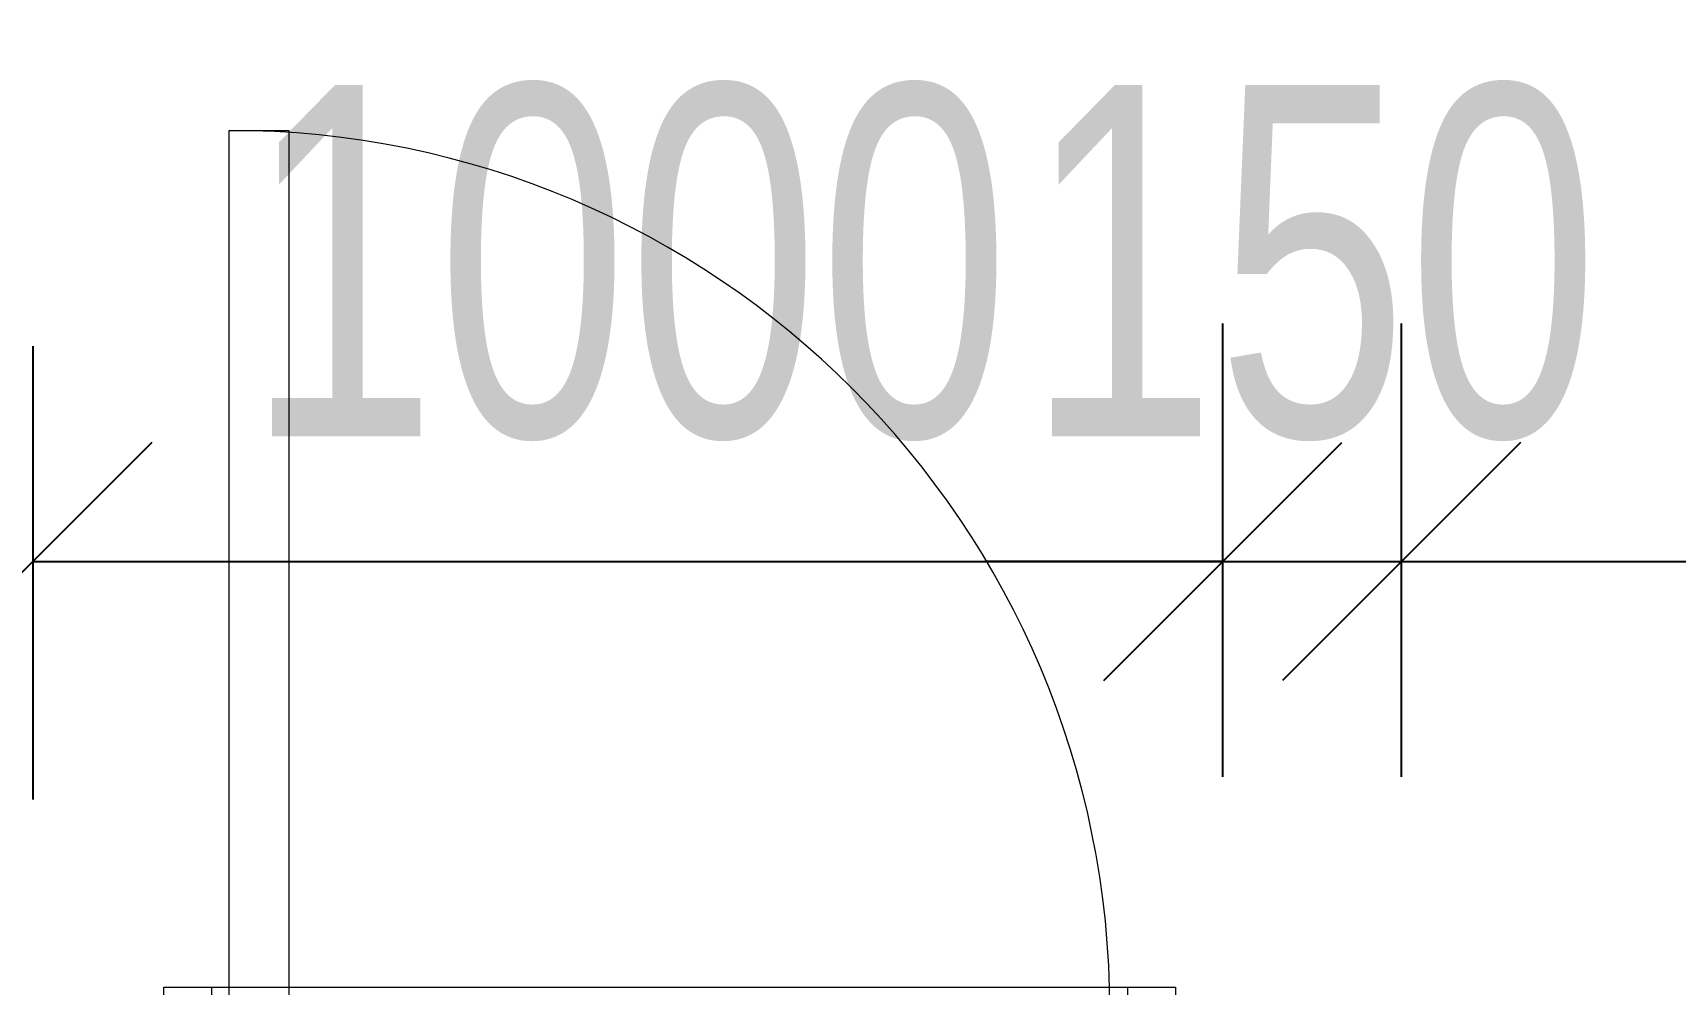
# Model space of a CAD drawing. Header units: millimetres. Extents: x 12827 to 109288, y -12264 to 68487.
# Drawn here: x 37789 to 39169, y 37380 to 38179 of the extents above; entities that cross this region are included whole.
import ezdxf

# ---------------------------------------------------------------- set-up
doc = ezdxf.new("R2010")
doc.units = ezdxf.units.MM
for name, color, linetype, lineweight in [('A-ANNO-DIMS', 211, 'Continuous', 5), ('A-DOOR', 31, 'Continuous', 20), ('A-DOOR-FRAM', 31, 'Continuous', 30)]:
    doc.layers.add(name, color=color, linetype=linetype, lineweight=lineweight)
doc.styles.add('Arial_1', font='arial.ttf', dxfattribs={"width": 0.7, "height": 295.05988})
doc.dimstyles.new('Linear_-_1_5mm_Arial', dxfattribs={"dimscale": 304.8, "dimtxt": 300, "dimasz": 0.656168, "dimexe": 0.656168, "dimexo": 0.0625, "dimgap": 0.328084, "dimtad": 1, "dimdec": 0, "dimzin": 0, "dimdsep": 46, "dimtxsty": 'Arial_1', "dimblk1": 'OBLIQUE', "dimblk2": 'OBLIQUE', "dimsah": 1, "dimcen": 0.09, "dimadec": 0, "dimazin": 0, "dimtfac": 1, "dimtdec": 4, "dimtix": 1, "dimtmove": 0, "dimatfit": 3, "dimfxl": 0.656168, "dimfxlon": 1, "dimtvp": 1, "dimtolj": 1, "dimtzin": 0, "dimarcsym": 2})

# ---------------------------------------------------------------- blocks, each defined once
blk = doc.blocks.new('DLN-Access Panel__AP07_ - _AP07a_ 800 x 2000 _WH_-16806438-Copy of 2_F')
at = {"layer": 'A-DOOR', "lineweight": 15}
for p, q in [((-370, 815), (-320, 815)), ((-370, 75), (-370, 815)), ((-320, 815), (-320, 75)), ((-425, 95), (-385, 95)), ((-425, 75), (-425, 95)), ((-385, 95), (-385, 75)), ((-385, 95), (385, 95)), ((385, 95), (425, 95)), ((385, 75), (385, 95)), ((425, 95), (425, 75)), ((-385, 75), (-425, 75)), ((-364, 75), (-370, 75)), ((-364, 65), (-364, 75)), ((-364, 75), (370, 75)), ((370, 75), (370, 65)), ((425, 75), (385, 75)), ((370, 65), (-364, 65)), ((-364, 35), (370, 35)), ((-364, 25), (-364, 35)), ((370, 35), (370, 25)), ((370, 25), (-364, 25)), ((-425, -75), (-385, -75)), ((-425, -95), (-425, -75)), ((-385, -75), (-385, -95)), ((385, -75), (425, -75)), ((385, -95), (385, -75)), ((425, -75), (425, -95)), ((-385, -95), (-425, -95)), ((385, -95), (-385, -95)), ((425, -95), (385, -95))]:
    blk.add_line(p, q, dxfattribs=at)
blk.add_arc((-370, 75), 740, 0.0028, 90, dxfattribs=at)
at = {"layer": 'A-DOOR-FRAM', "lineweight": 15}
for p, q in [((-400, 75), (-370, 75)), ((-400, -75), (-400, 75)), ((-370, 75), (-370, 25)), ((-364, 75), (-370, 75)), ((370, 75), (400, 75)), ((400, 75), (400, -75)), ((370, 35), (370, 65)), ((-370, 25), (-364, 25)), ((-345, 25), (-345, -75)), ((345, -75), (345, 25)), ((-345, -75), (-400, -75)), ((345, -75), (-345, -75)), ((400, -75), (345, -75))]:
    blk.add_line(p, q, dxfattribs=at)
blk = doc.blocks.new('_Oblique')
at = {"color": 0, "linetype": 'ByBlock', "lineweight": -2}
blk.add_line((-0.5, -0.5), (0.5, 0.5), dxfattribs=at)
blk = doc.blocks.new('DIMBLOCK41-Copy of 2_F')
at = {"layer": 'A-ANNO-DIMS', "color": 0, "lineweight": -2, "transparency": 16777216}
for p, q in [((38789.3, 37554.3), (38789.3, 37935.2)), ((38939.3, 37554.3), (38939.3, 37935.2)), ((38789.3, 37735.2), (38589.3, 37735.2)), ((38789.3, 37735.2), (38939.3, 37735.2)), ((38939.3, 37735.2), (39139.3, 37735.2))]:
    blk.add_line(p, q, dxfattribs=at)
at = {"layer": 'Defpoints', "color": 0, "transparency": 16777216}
for p in [(38939.3, 37735.2), (38789.3, 37535.2), (38939.3, 37535.2)]:
    blk.add_point(p, dxfattribs=at)
at = {"layer": 'A-ANNO-DIMS', "color": 0, "lineweight": -2, "transparency": 16777216, "xscale": 200, "yscale": 200, "zscale": 200}
blk.add_blockref('_Oblique', (38789.3, 37735.2), dxfattribs=at)
at = {"layer": 'A-ANNO-DIMS', "color": 0, "lineweight": -2, "transparency": 16777216, "xscale": 200, "yscale": 200, "zscale": 200, "rotation": 180}
blk.add_blockref('_Oblique', (38939.3, 37735.2), dxfattribs=at)
at = {"layer": 'A-ANNO-DIMS', "color": 0, "transparency": 16777216, "insert": (38864.3, 37985.9), "char_height": 295.06, "width": 564.923, "attachment_point": 5, "style": 'Arial_1'}
blk.add_mtext('\\A1;150', dxfattribs=at)
blk = doc.blocks.new('DIMBLOCK42-Copy of 2_F')
at = {"layer": 'A-ANNO-DIMS', "color": 0, "lineweight": -2, "transparency": 16777216}
for p, q in [((38939.3, 37554.3), (38939.3, 37935.2)), ((46089.3, 37916.2), (46089.3, 37535.2)), ((38939.3, 37735.2), (46089.3, 37735.2))]:
    blk.add_line(p, q, dxfattribs=at)
at = {"layer": 'Defpoints', "color": 0, "transparency": 16777216}
for p in [(46089.3, 37935.2), (46089.3, 37735.2), (38939.3, 37535.2)]:
    blk.add_point(p, dxfattribs=at)
at = {"layer": 'A-ANNO-DIMS', "color": 0, "lineweight": -2, "transparency": 16777216, "xscale": 200, "yscale": 200, "zscale": 200, "rotation": 180}
blk.add_blockref('_Oblique', (38939.3, 37735.2), dxfattribs=at)
at = {"layer": 'A-ANNO-DIMS', "color": 0, "lineweight": -2, "transparency": 16777216, "xscale": 200, "yscale": 200, "zscale": 200}
blk.add_blockref('_Oblique', (46089.3, 37735.2), dxfattribs=at)
at = {"layer": 'A-ANNO-DIMS', "color": 0, "transparency": 16777216, "insert": (42514.3, 37985.9), "char_height": 295.06, "width": 753.231, "attachment_point": 5, "style": 'Arial_1'}
blk.add_mtext('\\A1;7150', dxfattribs=at)
blk = doc.blocks.new('DIMBLOCK134-Copy of 2_F')
at = {"layer": 'A-ANNO-DIMS', "color": 0, "lineweight": -2, "transparency": 16777216}
for p, q in [((38789.3, 37554.3), (38789.3, 37935.2)), ((37789.3, 37916.2), (37789.3, 37535.2)), ((37789.3, 37735.2), (38789.3, 37735.2))]:
    blk.add_line(p, q, dxfattribs=at)
at = {"layer": 'Defpoints', "color": 0, "transparency": 16777216}
for p in [(37789.3, 37935.2), (38789.3, 37735.2), (38789.3, 37535.2)]:
    blk.add_point(p, dxfattribs=at)
at = {"layer": 'A-ANNO-DIMS', "color": 0, "lineweight": -2, "transparency": 16777216, "xscale": 200, "yscale": 200, "zscale": 200, "rotation": 180}
blk.add_blockref('_Oblique', (37789.3, 37735.2), dxfattribs=at)
at = {"layer": 'A-ANNO-DIMS', "color": 0, "lineweight": -2, "transparency": 16777216, "xscale": 200, "yscale": 200, "zscale": 200}
blk.add_blockref('_Oblique', (38789.3, 37735.2), dxfattribs=at)
at = {"layer": 'A-ANNO-DIMS', "color": 0, "transparency": 16777216, "insert": (38289.3, 37985.9), "char_height": 295.06, "width": 753.231, "attachment_point": 5, "style": 'Arial_1'}
blk.add_mtext('\\A1;1000', dxfattribs=at)

msp = doc.modelspace()

# ---------------------------------------------------------------- block references
at = {"layer": 'A-DOOR', "lineweight": 15}
msp.add_blockref('DLN-Access Panel__AP07_ - _AP07a_ 800 x 2000 _WH_-16806438-Copy of 2_F', (38324.293, 37282.48546), dxfattribs=at)

# ---------------------------------------------------------------- dimensions: what is measured, and where the dimension line sits
at = {"layer": 'A-ANNO-DIMS'}
for base, p1, p2, override, picture, middle in [((38789.29298, 37735.2174), (37789.29302, 37935.2174), (38789.29298, 37535.2174), {"dimpost": '<>', "dimfxl": 1077.032921}, 'DIMBLOCK134-Copy of 2_F', (38289.293, 37985.867)), ((38939.29298, 37735.2174), (38789.29298, 37535.2174), (38939.29298, 37535.2174), {"dimpost": '<>', "dimfxl": 150}, 'DIMBLOCK41-Copy of 2_F', (38864.29298, 37985.867)), ((46089.29302, 37735.2174), (38939.29298, 37535.2174), (46089.29302, 37935.2174), {"dimpost": '<>', "dimfxl": 7161.180113}, 'DIMBLOCK42-Copy of 2_F', (42514.293, 37985.867))]:
    dim = msp.add_linear_dim(base=base, p1=p1, p2=p2, dimstyle='Linear_-_1_5mm_Arial', override=override, dxfattribs=at)
    dim.commit()
    dim.dimension.update_dxf_attribs({"geometry": picture, "text_midpoint": middle})

doc.saveas('drawing.dxf')
